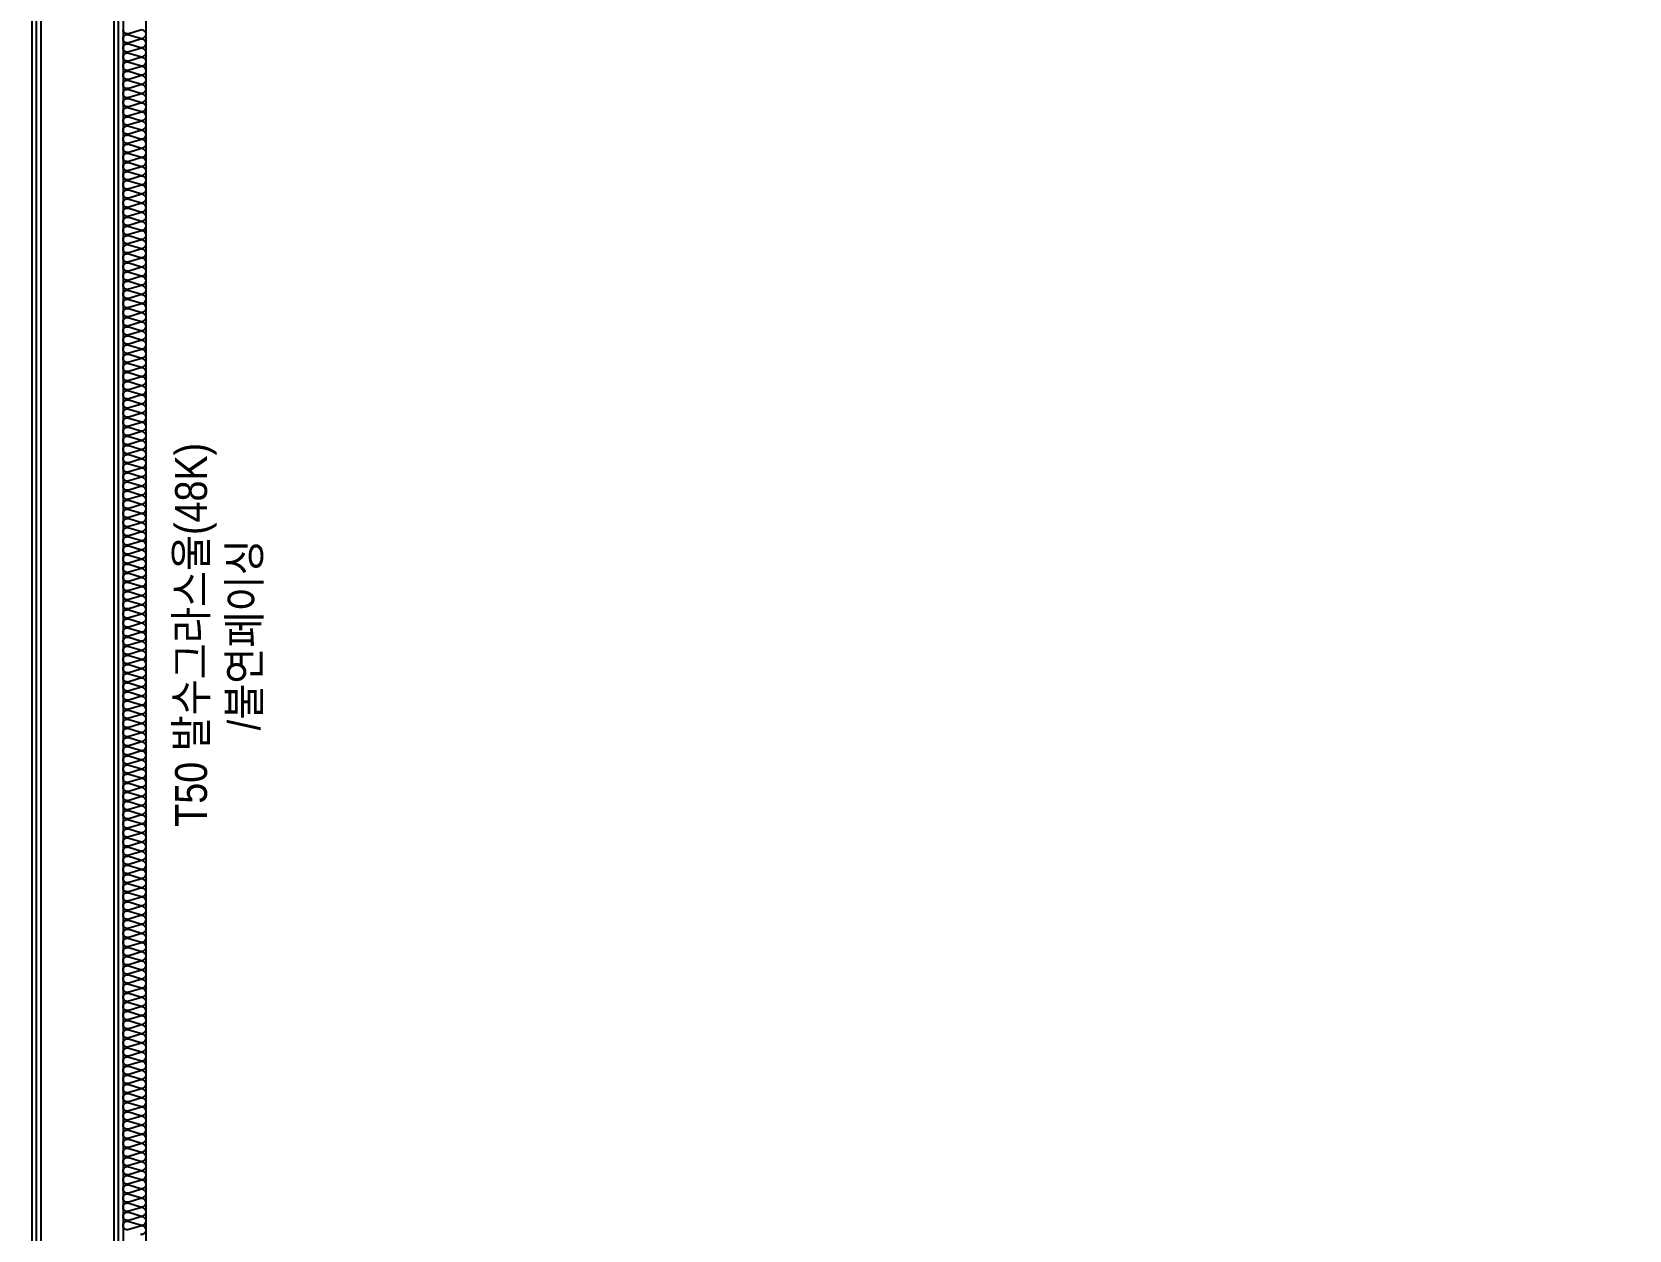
# Model space of a CAD drawing. Header units: millimetres. Extents: x 19868 to 801382, y -4805 to 85279.
# Drawn here: x 765388 to 768888, y 38099 to 40724 of the extents above; entities that cross this region are included whole.
import ezdxf
from ezdxf.enums import TextEntityAlignment as Align

# ---------------------------------------------------------------- set-up
doc = ezdxf.new("R2010")
doc.units = ezdxf.units.MM
doc.header["$LTSCALE"] = 250
for name, color, linetype in [('8입면선', 8, 'Continuous'), ('A-WALL-D', 7, 'Continuous'), ('ISL', 251, 'Continuous')]:
    doc.layers.add(name, color=color, linetype=linetype)
doc.layers.add('NOPLOT-단열', color=225, linetype='Continuous', plot=False)
doc.styles.add('Gdim', font='')
doc.styles.get('Gdim').set_extended_font_data('Dotum')

msp = doc.modelspace()

# ---------------------------------------------------------------- linework, layer by layer
at = {"layer": '8입면선', "color": 8}
for p, q in [((765578.2, 35028.9), (765578.2, 43348.9)), ((765398.2, 35028.9), (765398.2, 42628.9))]:
    msp.add_line(p, q, dxfattribs=at)
at = {"layer": 'A-WALL-D'}
for p, q in [((765568.2, 35038.9), (765568.2, 43348.9)), ((765588.2, 43348.9), (765588.2, 35028.9)), ((765388.2, 42628.9), (765388.2, 35028.9)), ((765408.2, 35038.9), (765408.2, 42628.9))]:
    msp.add_line(p, q, dxfattribs=at)
at = {"layer": 'ISL'}
msp.add_lwpolyline([(765638.2, 35028.9), (765638.2, 43298.9), (768838.2, 43298.9), (768838.2, 42178.9), (769938.2, 42178.9), (769938.2, 43298.9), (772588.2, 43298.9), (772588.2, 42578.9), (772638.2, 42578.9), (772638.2, 35028.9)], dxfattribs=at)
msp.add_lwpolyline([(765626.1, 38090.1, 1.372593), (765626.1, 38107.8), (765600.3, 38100.1, -0.509267), (765588.2, 38108.9, -0.509267), (765600.3, 38117.8), (765626.1, 38110.1, 1.372593), (765626.1, 38127.8), (765600.3, 38120.1, -0.509267), (765588.2, 38128.9, -0.509267), (765600.3, 38137.8), (765626.1, 38130.1, 1.372593), (765626.1, 38147.8), (765600.3, 38140.1, -0.509267), (765588.2, 38148.9, -0.509267), (765600.3, 38157.8), (765626.1, 38150.1, 1.372593), (765626.1, 38167.8), (765600.3, 38160.1, -0.509267), (765588.2, 38168.9, -0.509267), (765600.3, 38177.8), (765626.1, 38170.1, 1.372593), (765626.1, 38187.8), (765600.3, 38180.1, -0.509267), (765588.2, 38188.9, -0.509267), (765600.3, 38197.8), (765626.1, 38190.1, 1.372593), (765626.1, 38207.8), (765600.3, 38200.1, -0.509267), (765588.2, 38208.9, -0.509267), (765600.3, 38217.8), (765626.1, 38210.1, 1.372593), (765626.1, 38227.8), (765600.3, 38220.1, -0.509267), (765588.2, 38228.9, -0.509267), (765600.3, 38237.8), (765626.1, 38230.1, 1.372593), (765626.1, 38247.8), (765600.3, 38240.1, -0.509267), (765588.2, 38248.9, -0.509267), (765600.3, 38257.8), (765626.1, 38250.1, 1.372593), (765626.1, 38267.8), (765600.3, 38260.1, -0.509267), (765588.2, 38268.9, -0.509267), (765600.3, 38277.8), (765626.1, 38270.1, 1.372593), (765626.1, 38287.8), (765600.3, 38280.1, -0.509267), (765588.2, 38288.9, -0.509267), (765600.3, 38297.8), (765626.1, 38290.1, 1.372593), (765626.1, 38307.8), (765600.3, 38300.1, -0.509267), (765588.2, 38308.9, -0.509267), (765600.3, 38317.8), (765626.1, 38310.1, 1.372593), (765626.1, 38327.8), (765600.3, 38320.1, -0.509267), (765588.2, 38328.9, -0.509267), (765600.3, 38337.8), (765626.1, 38330.1, 1.372593), (765626.1, 38347.8), (765600.3, 38340.1, -0.509267), (765588.2, 38348.9, -0.509267), (765600.3, 38357.8), (765626.1, 38350.1, 1.372593), (765626.1, 38367.8), (765600.3, 38360.1, -0.509267), (765588.2, 38368.9, -0.509267), (765600.3, 38377.8), (765626.1, 38370.1, 1.372593), (765626.1, 38387.8), (765600.3, 38380.1, -0.509267), (765588.2, 38388.9, -0.509267), (765600.3, 38397.8), (765626.1, 38390.1, 1.372593), (765626.1, 38407.8), (765600.3, 38400.1, -0.509267), (765588.2, 38408.9, -0.509267), (765600.3, 38417.8), (765626.1, 38410.1, 1.372593), (765626.1, 38427.8), (765600.3, 38420.1, -0.509267), (765588.2, 38428.9, -0.509267), (765600.3, 38437.8), (765626.1, 38430.1, 1.372593), (765626.1, 38447.8), (765600.3, 38440.1, -0.509267), (765588.2, 38448.9, -0.509267), (765600.3, 38457.8), (765626.1, 38450.1, 1.372593), (765626.1, 38467.8), (765600.3, 38460.1, -0.509267), (765588.2, 38468.9, -0.509267), (765600.3, 38477.8), (765626.1, 38470.1, 1.372593), (765626.1, 38487.8), (765600.3, 38480.1, -0.509267), (765588.2, 38488.9, -0.509267), (765600.3, 38497.8), (765626.1, 38490.1, 1.372593), (765626.1, 38507.8), (765600.3, 38500.1, -0.509267), (765588.2, 38508.9, -0.509267), (765600.3, 38517.8), (765626.1, 38510.1, 1.372593), (765626.1, 38527.8), (765600.3, 38520.1, -0.509267), (765588.2, 38528.9, -0.509267), (765600.3, 38537.8), (765626.1, 38530.1, 1.372593), (765626.1, 38547.8), (765600.3, 38540.1, -0.509267), (765588.2, 38548.9, -0.509267), (765600.3, 38557.8), (765626.1, 38550.1, 1.372593), (765626.1, 38567.8), (765600.3, 38560.1, -0.509267), (765588.2, 38568.9, -0.509267), (765600.3, 38577.8), (765626.1, 38570.1, 1.372593), (765626.1, 38587.8), (765600.3, 38580.1, -0.509267), (765588.2, 38588.9, -0.509267), (765600.3, 38597.8), (765626.1, 38590.1, 1.372593), (765626.1, 38607.8), (765600.3, 38600.1, -0.509267), (765588.2, 38608.9, -0.509267), (765600.3, 38617.8), (765626.1, 38610.1, 1.372593), (765626.1, 38627.8), (765600.3, 38620.1, -0.509267), (765588.2, 38628.9, -0.509267), (765600.3, 38637.8), (765626.1, 38630.1, 1.372593), (765626.1, 38647.8), (765600.3, 38640.1, -0.509267), (765588.2, 38648.9, -0.509267), (765600.3, 38657.8), (765626.1, 38650.1, 1.372593), (765626.1, 38667.8), (765600.3, 38660.1, -0.509267), (765588.2, 38668.9, -0.509267), (765600.3, 38677.8), (765626.1, 38670.1, 1.372593), (765626.1, 38687.8), (765600.3, 38680.1, -0.509267), (765588.2, 38688.9, -0.509267), (765600.3, 38697.8), (765626.1, 38690.1, 1.372593), (765626.1, 38707.8), (765600.3, 38700.1, -0.509267), (765588.2, 38708.9, -0.509267), (765600.3, 38717.8), (765626.1, 38710.1, 1.372593), (765626.1, 38727.8), (765600.3, 38720.1, -0.509267), (765588.2, 38728.9, -0.509267), (765600.3, 38737.8), (765626.1, 38730.1, 1.372593), (765626.1, 38747.8), (765600.3, 38740.1, -0.509267), (765588.2, 38748.9, -0.509267), (765600.3, 38757.8), (765626.1, 38750.1, 1.372593), (765626.1, 38767.8), (765600.3, 38760.1, -0.509267), (765588.2, 38768.9, -0.509267), (765600.3, 38777.8), (765626.1, 38770.1, 1.372593), (765626.1, 38787.8), (765600.3, 38780.1, -0.509267), (765588.2, 38788.9, -0.509267), (765600.3, 38797.8), (765626.1, 38790.1, 1.372593), (765626.1, 38807.8), (765600.3, 38800.1, -0.509267), (765588.2, 38808.9, -0.509267), (765600.3, 38817.8), (765626.1, 38810.1, 1.372593), (765626.1, 38827.8), (765600.3, 38820.1, -0.509267), (765588.2, 38828.9, -0.509267), (765600.3, 38837.8), (765626.1, 38830.1, 1.372593), (765626.1, 38847.8), (765600.3, 38840.1, -0.509267), (765588.2, 38848.9, -0.509267), (765600.3, 38857.8), (765626.1, 38850.1, 1.372593), (765626.1, 38867.8), (765600.3, 38860.1, -0.509267), (765588.2, 38868.9, -0.509267), (765600.3, 38877.8), (765626.1, 38870.1, 1.372593), (765626.1, 38887.8), (765600.3, 38880.1, -0.509267), (765588.2, 38888.9, -0.509267), (765600.3, 38897.8), (765626.1, 38890.1, 1.372593), (765626.1, 38907.8), (765600.3, 38900.1, -0.509267), (765588.2, 38908.9, -0.509267), (765600.3, 38917.8), (765626.1, 38910.1, 1.372593), (765626.1, 38927.8), (765600.3, 38920.1, -0.509267), (765588.2, 38928.9, -0.509267), (765600.3, 38937.8), (765626.1, 38930.1, 1.372593), (765626.1, 38947.8), (765600.3, 38940.1, -0.509267), (765588.2, 38948.9, -0.509267), (765600.3, 38957.8), (765626.1, 38950.1, 1.372593), (765626.1, 38967.8), (765600.3, 38960.1, -0.509267), (765588.2, 38968.9, -0.509267), (765600.3, 38977.8), (765626.1, 38970.1, 1.372593), (765626.1, 38987.8), (765600.3, 38980.1, -0.509267), (765588.2, 38988.9, -0.509267), (765600.3, 38997.8), (765626.1, 38990.1, 1.372593), (765626.1, 39007.8), (765600.3, 39000.1, -0.509267), (765588.2, 39008.9, -0.509267), (765600.3, 39017.8), (765626.1, 39010.1, 1.372593), (765626.1, 39027.8), (765600.3, 39020.1, -0.509267), (765588.2, 39028.9, -0.509267), (765600.3, 39037.8), (765626.1, 39030.1, 1.372593), (765626.1, 39047.8), (765600.3, 39040.1, -0.509267), (765588.2, 39048.9, -0.509267), (765600.3, 39057.8), (765626.1, 39050.1, 1.372593), (765626.1, 39067.8), (765600.3, 39060.1, -0.509267), (765588.2, 39068.9, -0.509267), (765600.3, 39077.8), (765626.1, 39070.1, 1.372593), (765626.1, 39087.8), (765600.3, 39080.1, -0.509267), (765588.2, 39088.9, -0.509267), (765600.3, 39097.8), (765626.1, 39090.1, 1.372593), (765626.1, 39107.8), (765600.3, 39100.1, -0.509267), (765588.2, 39108.9, -0.509267), (765600.3, 39117.8), (765626.1, 39110.1, 1.372593), (765626.1, 39127.8), (765600.3, 39120.1, -0.509267), (765588.2, 39128.9, -0.509267), (765600.3, 39137.8), (765626.1, 39130.1, 1.372593), (765626.1, 39147.8), (765600.3, 39140.1, -0.509267), (765588.2, 39148.9, -0.509267), (765600.3, 39157.8), (765626.1, 39150.1, 1.372593), (765626.1, 39167.8), (765600.3, 39160.1, -0.509267), (765588.2, 39168.9, -0.509267), (765600.3, 39177.8), (765626.1, 39170.1, 1.372593), (765626.1, 39187.8), (765600.3, 39180.1, -0.509267), (765588.2, 39188.9, -0.509267), (765600.3, 39197.8), (765626.1, 39190.1, 1.372593), (765626.1, 39207.8), (765600.3, 39200.1, -0.509267), (765588.2, 39208.9, -0.509267), (765600.3, 39217.8), (765626.1, 39210.1, 1.372593), (765626.1, 39227.8), (765600.3, 39220.1, -0.509267), (765588.2, 39228.9, -0.509267), (765600.3, 39237.8), (765626.1, 39230.1, 1.372593), (765626.1, 39247.8), (765600.3, 39240.1, -0.509267), (765588.2, 39248.9, -0.509267), (765600.3, 39257.8), (765626.1, 39250.1, 1.372593), (765626.1, 39267.8), (765600.3, 39260.1, -0.509267), (765588.2, 39268.9, -0.509267), (765600.3, 39277.8), (765626.1, 39270.1, 1.372593), (765626.1, 39287.8), (765600.3, 39280.1, -0.509267), (765588.2, 39288.9, -0.509267), (765600.3, 39297.8), (765626.1, 39290.1, 1.372593), (765626.1, 39307.8), (765600.3, 39300.1, -0.509267), (765588.2, 39308.9, -0.509267), (765600.3, 39317.8), (765626.1, 39310.1, 1.372593), (765626.1, 39327.8), (765600.3, 39320.1, -0.509267), (765588.2, 39328.9, -0.509267), (765600.3, 39337.8), (765626.1, 39330.1, 1.372593), (765626.1, 39347.8), (765600.3, 39340.1, -0.509267), (765588.2, 39348.9, -0.509267), (765600.3, 39357.8), (765626.1, 39350.1, 1.372593), (765626.1, 39367.8), (765600.3, 39360.1, -0.509267), (765588.2, 39368.9, -0.509267), (765600.3, 39377.8), (765626.1, 39370.1, 1.372593), (765626.1, 39387.8), (765600.3, 39380.1, -0.509267), (765588.2, 39388.9, -0.509267), (765600.3, 39397.8), (765626.1, 39390.1, 1.372593), (765626.1, 39407.8), (765600.3, 39400.1, -0.509267), (765588.2, 39408.9, -0.509267), (765600.3, 39417.8), (765626.1, 39410.1, 1.372593), (765626.1, 39427.8), (765600.3, 39420.1, -0.509267), (765588.2, 39428.9, -0.509267), (765600.3, 39437.8), (765626.1, 39430.1, 1.372593), (765626.1, 39447.8), (765600.3, 39440.1, -0.509267), (765588.2, 39448.9, -0.509267), (765600.3, 39457.8), (765626.1, 39450.1, 1.372593), (765626.1, 39467.8), (765600.3, 39460.1, -0.509267), (765588.2, 39468.9, -0.509267), (765600.3, 39477.8), (765626.1, 39470.1, 1.372593), (765626.1, 39487.8), (765600.3, 39480.1, -0.509267), (765588.2, 39488.9, -0.509267), (765600.3, 39497.8), (765626.1, 39490.1, 1.372593), (765626.1, 39507.8), (765600.3, 39500.1, -0.509267), (765588.2, 39508.9, -0.509267), (765600.3, 39517.8), (765626.1, 39510.1, 1.372593), (765626.1, 39527.8), (765600.3, 39520.1, -0.509267), (765588.2, 39528.9, -0.509267), (765600.3, 39537.8), (765626.1, 39530.1, 1.372593), (765626.1, 39547.8), (765600.3, 39540.1, -0.509267), (765588.2, 39548.9, -0.509267), (765600.3, 39557.8), (765626.1, 39550.1, 1.372593), (765626.1, 39567.8), (765600.3, 39560.1, -0.509267), (765588.2, 39568.9, -0.509267), (765600.3, 39577.8), (765626.1, 39570.1, 1.372593), (765626.1, 39587.8), (765600.3, 39580.1, -0.509267), (765588.2, 39588.9, -0.509267), (765600.3, 39597.8), (765626.1, 39590.1, 1.372593), (765626.1, 39607.8), (765600.3, 39600.1, -0.509267), (765588.2, 39608.9, -0.509267), (765600.3, 39617.8), (765626.1, 39610.1, 1.372593), (765626.1, 39627.8), (765600.3, 39620.1, -0.509267), (765588.2, 39628.9, -0.509267), (765600.3, 39637.8), (765626.1, 39630.1, 1.372593), (765626.1, 39647.8), (765600.3, 39640.1, -0.509267), (765588.2, 39648.9, -0.509267), (765600.3, 39657.8), (765626.1, 39650.1, 1.372593), (765626.1, 39667.8), (765600.3, 39660.1, -0.509267), (765588.2, 39668.9, -0.509267), (765600.3, 39677.8), (765626.1, 39670.1, 1.372593), (765626.1, 39687.8), (765600.3, 39680.1, -0.509267), (765588.2, 39688.9, -0.509267), (765600.3, 39697.8), (765626.1, 39690.1, 1.372593), (765626.1, 39707.8), (765600.3, 39700.1, -0.509267), (765588.2, 39708.9, -0.509267), (765600.3, 39717.8), (765626.1, 39710.1, 1.372593), (765626.1, 39727.8), (765600.3, 39720.1, -0.509267), (765588.2, 39728.9, -0.509267), (765600.3, 39737.8), (765626.1, 39730.1, 1.372593), (765626.1, 39747.8), (765600.3, 39740.1, -0.509267), (765588.2, 39748.9, -0.509267), (765600.3, 39757.8), (765626.1, 39750.1, 1.372593), (765626.1, 39767.8), (765600.3, 39760.1, -0.509267), (765588.2, 39768.9, -0.509267), (765600.3, 39777.8), (765626.1, 39770.1, 1.372593), (765626.1, 39787.8), (765600.3, 39780.1, -0.509267), (765588.2, 39788.9, -0.509267), (765600.3, 39797.8), (765626.1, 39790.1, 1.372593), (765626.1, 39807.8), (765600.3, 39800.1, -0.509267), (765588.2, 39808.9, -0.509267), (765600.3, 39817.8), (765626.1, 39810.1, 1.372593), (765626.1, 39827.8), (765600.3, 39820.1, -0.509267), (765588.2, 39828.9, -0.509267), (765600.3, 39837.8), (765626.1, 39830.1, 1.372593), (765626.1, 39847.8), (765600.3, 39840.1, -0.509267), (765588.2, 39848.9, -0.509267), (765600.3, 39857.8), (765626.1, 39850.1, 1.372593), (765626.1, 39867.8), (765600.3, 39860.1, -0.509267), (765588.2, 39868.9, -0.509267), (765600.3, 39877.8), (765626.1, 39870.1, 1.372593), (765626.1, 39887.8), (765600.3, 39880.1, -0.509267), (765588.2, 39888.9, -0.509267), (765600.3, 39897.8), (765626.1, 39890.1, 1.372593), (765626.1, 39907.8), (765600.3, 39900.1, -0.509267), (765588.2, 39908.9, -0.509267), (765600.3, 39917.8), (765626.1, 39910.1, 1.372593), (765626.1, 39927.8), (765600.3, 39920.1, -0.509267), (765588.2, 39928.9, -0.509267), (765600.3, 39937.8), (765626.1, 39930.1, 1.372593), (765626.1, 39947.8), (765600.3, 39940.1, -0.509267), (765588.2, 39948.9, -0.509267), (765600.3, 39957.8), (765626.1, 39950.1, 1.372593), (765626.1, 39967.8), (765600.3, 39960.1, -0.509267), (765588.2, 39968.9, -0.509267), (765600.3, 39977.8), (765626.1, 39970.1, 1.372593), (765626.1, 39987.8), (765600.3, 39980.1, -0.509267), (765588.2, 39988.9, -0.509267), (765600.3, 39997.8), (765626.1, 39990.1, 1.372593), (765626.1, 40007.8), (765600.3, 40000.1, -0.509267), (765588.2, 40008.9, -0.509267), (765600.3, 40017.8), (765626.1, 40010.1, 1.372593), (765626.1, 40027.8), (765600.3, 40020.1, -0.509267), (765588.2, 40028.9, -0.509267), (765600.3, 40037.8), (765626.1, 40030.1, 1.372593), (765626.1, 40047.8), (765600.3, 40040.1, -0.509267), (765588.2, 40048.9, -0.509267), (765600.3, 40057.8), (765626.1, 40050.1, 1.372593), (765626.1, 40067.8), (765600.3, 40060.1, -0.509267), (765588.2, 40068.9, -0.509267), (765600.3, 40077.8), (765626.1, 40070.1, 1.372593), (765626.1, 40087.8), (765600.3, 40080.1, -0.509267), (765588.2, 40088.9, -0.509267), (765600.3, 40097.8), (765626.1, 40090.1, 1.372593), (765626.1, 40107.8), (765600.3, 40100.1, -0.509267), (765588.2, 40108.9, -0.509267), (765600.3, 40117.8), (765626.1, 40110.1, 1.372593), (765626.1, 40127.8), (765600.3, 40120.1, -0.509267), (765588.2, 40128.9, -0.509267), (765600.3, 40137.8), (765626.1, 40130.1, 1.372593), (765626.1, 40147.8), (765600.3, 40140.1, -0.509267), (765588.2, 40148.9, -0.509267), (765600.3, 40157.8), (765626.1, 40150.1, 1.372593), (765626.1, 40167.8), (765600.3, 40160.1, -0.509267), (765588.2, 40168.9, -0.509267), (765600.3, 40177.8), (765626.1, 40170.1, 1.372593), (765626.1, 40187.8), (765600.3, 40180.1, -0.509267), (765588.2, 40188.9, -0.509267), (765600.3, 40197.8), (765626.1, 40190.1, 1.372593), (765626.1, 40207.8), (765600.3, 40200.1, -0.509267), (765588.2, 40208.9, -0.509267), (765600.3, 40217.8), (765626.1, 40210.1, 1.372593), (765626.1, 40227.8), (765600.3, 40220.1, -0.509267), (765588.2, 40228.9, -0.509267), (765600.3, 40237.8), (765626.1, 40230.1, 1.372593), (765626.1, 40247.8), (765600.3, 40240.1, -0.509267), (765588.2, 40248.9, -0.509267), (765600.3, 40257.8), (765626.1, 40250.1, 1.372593), (765626.1, 40267.8), (765600.3, 40260.1, -0.509267), (765588.2, 40268.9, -0.509267), (765600.3, 40277.8), (765626.1, 40270.1, 1.372593), (765626.1, 40287.8), (765600.3, 40280.1, -0.509267), (765588.2, 40288.9, -0.509267), (765600.3, 40297.8), (765626.1, 40290.1, 1.372593), (765626.1, 40307.8), (765600.3, 40300.1, -0.509267), (765588.2, 40308.9, -0.509267), (765600.3, 40317.8), (765626.1, 40310.1, 1.372593), (765626.1, 40327.8), (765600.3, 40320.1, -0.509267), (765588.2, 40328.9, -0.509267), (765600.3, 40337.8), (765626.1, 40330.1, 1.372593), (765626.1, 40347.8), (765600.3, 40340.1, -0.509267), (765588.2, 40348.9, -0.509267), (765600.3, 40357.8), (765626.1, 40350.1, 1.372593), (765626.1, 40367.8), (765600.3, 40360.1, -0.509267), (765588.2, 40368.9, -0.509267), (765600.3, 40377.8), (765626.1, 40370.1, 1.372593), (765626.1, 40387.8), (765600.3, 40380.1, -0.509267), (765588.2, 40388.9, -0.509267), (765600.3, 40397.8), (765626.1, 40390.1, 1.372593), (765626.1, 40407.8), (765600.3, 40400.1, -0.509267), (765588.2, 40408.9, -0.509267), (765600.3, 40417.8), (765626.1, 40410.1, 1.372593), (765626.1, 40427.8), (765600.3, 40420.1, -0.509267), (765588.2, 40428.9, -0.509267), (765600.3, 40437.8), (765626.1, 40430.1, 1.372593), (765626.1, 40447.8), (765600.3, 40440.1, -0.509267), (765588.2, 40448.9, -0.509267), (765600.3, 40457.8), (765626.1, 40450.1, 1.372593), (765626.1, 40467.8), (765600.3, 40460.1, -0.509267), (765588.2, 40468.9, -0.509267), (765600.3, 40477.8), (765626.1, 40470.1, 1.372593), (765626.1, 40487.8), (765600.3, 40480.1, -0.509267), (765588.2, 40488.9, -0.509267), (765600.3, 40497.8), (765626.1, 40490.1, 1.372593), (765626.1, 40507.8), (765600.3, 40500.1, -0.509267), (765588.2, 40508.9, -0.509267), (765600.3, 40517.8), (765626.1, 40510.1, 1.372593), (765626.1, 40527.8), (765600.3, 40520.1, -0.509267), (765588.2, 40528.9, -0.509267), (765600.3, 40537.8), (765626.1, 40530.1, 1.372593), (765626.1, 40547.8), (765600.3, 40540.1, -0.509267), (765588.2, 40548.9, -0.509267), (765600.3, 40557.8), (765626.1, 40550.1, 1.372593), (765626.1, 40567.8), (765600.3, 40560.1, -0.509267), (765588.2, 40568.9, -0.509267), (765600.3, 40577.8), (765626.1, 40570.1, 1.372593), (765626.1, 40587.8), (765600.3, 40580.1, -0.509267), (765588.2, 40588.9, -0.509267), (765600.3, 40597.8), (765626.1, 40590.1, 1.372593), (765626.1, 40607.8), (765600.3, 40600.1, -0.509267), (765588.2, 40608.9, -0.509267), (765600.3, 40617.8), (765626.1, 40610.1, 1.372593), (765626.1, 40627.8), (765600.3, 40620.1, -0.509267), (765588.2, 40628.9, -0.509267), (765600.3, 40637.8), (765626.1, 40630.1, 1.372593), (765626.1, 40647.8), (765600.3, 40640.1, -0.509267), (765588.2, 40648.9, -0.509267), (765600.3, 40657.8), (765626.1, 40650.1, 1.372593), (765626.1, 40667.8), (765600.3, 40660.1, -0.509267), (765588.2, 40668.9, -0.509267), (765600.3, 40677.8), (765626.1, 40670.1, 1.372593), (765626.1, 40687.8), (765600.3, 40680.1, -0.509267), (765588.2, 40688.9, -0.509267), (765600.3, 40697.8), (765626.1, 40690.1, 1.372593), (765626.1, 40707.8), (765600.3, 40700.1, -0.509267), (765588.2, 40708.9, -0.509267), (765600.3, 40717.8), (765626.1, 40710.1, 1.372593), (765626.1, 40727.8), (765600.3, 40720.1, -0.509267), (765588.2, 40728.9, -0.509267)], format="xyb", dxfattribs=at)

# ---------------------------------------------------------------- texts
at = {"layer": 'NOPLOT-단열', "style": 'Gdim', "width": 0.9}
for s, p in [('T50 발수그라스울(48K)', (765736.9, 39403.1)), ('/불연페이싱', (765853.4, 39403.1))]:
    msp.add_text(s, height=70, rotation=90, dxfattribs=at).set_placement(p, align=Align.MIDDLE_CENTER)

doc.saveas('drawing.dxf')
